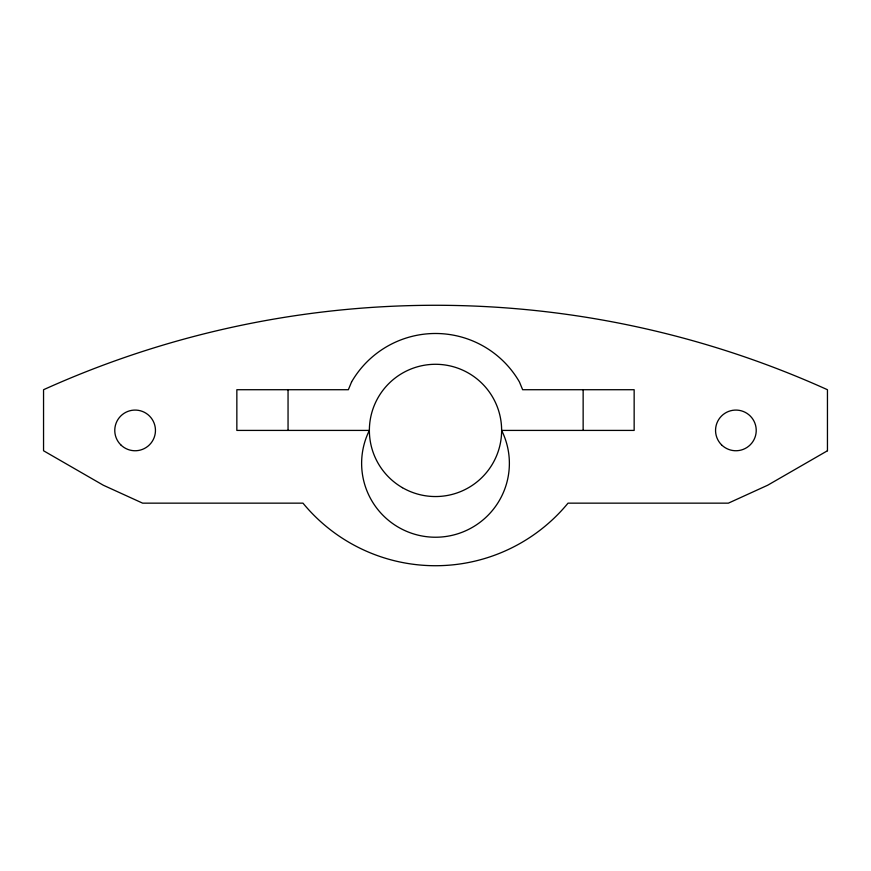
<?xml version="1.0" encoding="UTF-8"?>
<svg xmlns="http://www.w3.org/2000/svg" width="871" height="871" viewBox="0 0 871 871"><rect width="100%" height="100%" fill="white"/><g stroke="black" fill="none" stroke-linecap="round" stroke-linejoin="round"><path stroke-width="1.31" d="M583.145 389.718L583.145 430.416M288.051 389.718L288.051 430.416M351.568 381.955L348.356 389.718L236.847 389.718L236.847 430.416L369.369 430.416A73.883 73.883 0 0 0 435.5 537.233A73.883 73.883 0 0 0 501.631 430.416L634.153 430.416L634.153 389.718L522.644 389.718L519.432 381.955A96.91 96.91 0 0 0 351.568 381.955M827.45 450.764L767.689 485.223L728.374 503.155L568.023 503.155A171.631 171.631 0 0 1 302.977 503.155L142.626 503.155L103.311 485.223L43.55 450.764L43.55 389.718A951.872 951.872 0 0 1 827.45 389.718L827.45 450.764M402.435 487.684A66.131 66.131 0 0 0 501.631 430.416A66.131 66.131 0 0 0 402.435 373.147A66.131 66.131 0 0 0 402.435 487.684M120.721 444.798A20.349 20.349 0 0 0 154.766 435.674A20.349 20.349 0 0 0 129.844 410.764A20.349 20.349 0 0 0 120.721 444.798M721.504 444.798A20.349 20.349 0 0 0 755.538 435.674A20.349 20.349 0 0 0 730.617 410.764A20.349 20.349 0 0 0 721.504 444.798"/></g></svg>
